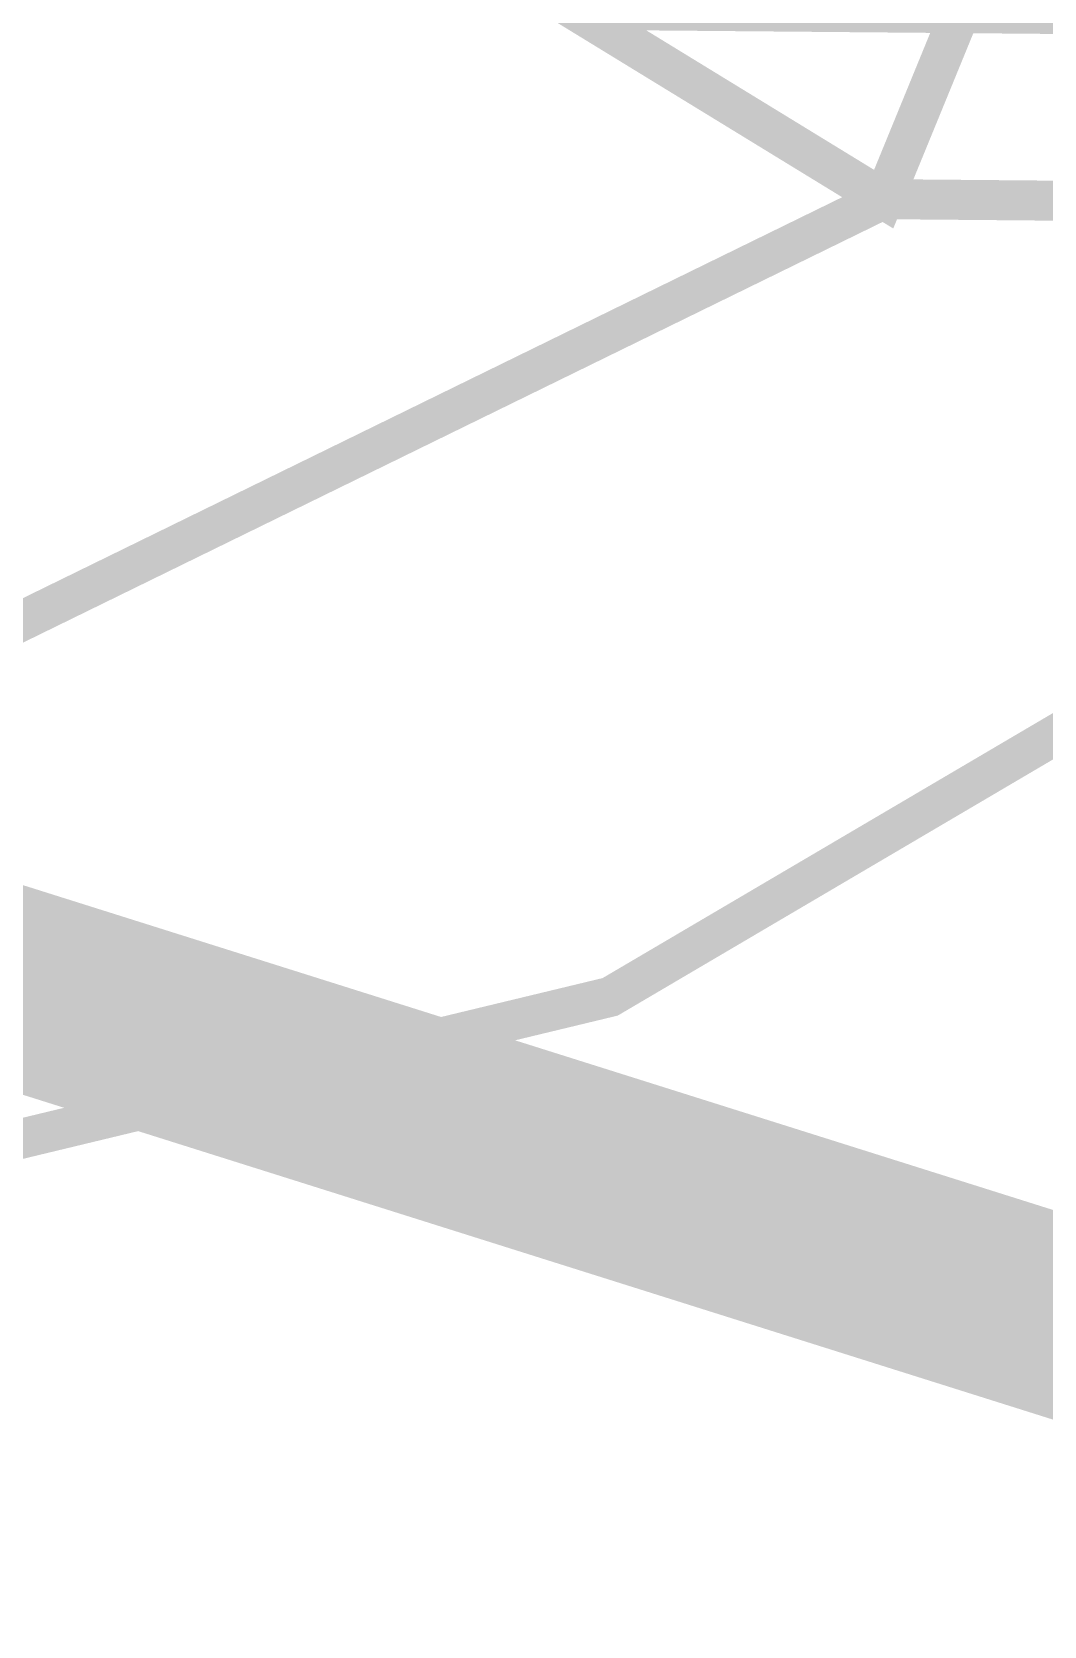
# Model space of a CAD drawing. Header units: metres. Extents: x 266684 to 275933, y 2060666 to 2074564.
# Drawn here: x 274082.68 to 274097.86, y 2068792.63 to 2068816.53 of the extents above; entities that cross this region are included whole.
import ezdxf

# ---------------------------------------------------------------- set-up
doc = ezdxf.new("R2010")
doc.units = ezdxf.units.M
for name, color, linetype in [('HAZARDS LINE', 1, 'Continuous'), ('HIGH TIDE LINE', 6, 'Continuous'), ('SURVEY PLOT BOUNDARY', 35, 'Continuous')]:
    doc.layers.add(name, color=color, linetype=linetype)

# ---------------------------------------------------------------- blocks, each defined once
blk = doc.blocks.new('ERSUJATA')
at = {"layer": 'HAZARDS LINE', "lineweight": 18, "const_width": 2.998}
blk.add_lwpolyline([(274253.255, 2068572.735), (274205.846, 2068637.125), (274198.27, 2068685.172), (274194.798, 2068745.179), (274187.013, 2068769.237), (274043.488, 2068814.476)], dxfattribs=at)
at = {"layer": 'HIGH TIDE LINE', "lineweight": 0, "const_width": 2.998}
blk.add_lwpolyline([(274039.876, 2068858.49), (274047.836, 2068854.422), (274051.763, 2068846.39), (274055.691, 2068838.359), (274055.656, 2068834.361), (274059.653, 2068834.326), (274059.583, 2068826.33), (274063.581, 2068826.295), (274063.651, 2068834.291), (274067.648, 2068834.256), (274067.578, 2068826.26), (274083.533, 2068822.122), (274091.493, 2068818.054), (274103.485, 2068817.949), (274107.448, 2068813.916), (274111.41, 2068809.883), (274115.373, 2068805.85), (274119.37, 2068805.815), (274127.33, 2068801.747), (274147.318, 2068801.572)], dxfattribs=at)
at = {"layer": 'SURVEY PLOT BOUNDARY', "lineweight": 18, "const_width": 0.6}
for points in [[(274127.96, 2068873.713), (274103.625, 2068833.941), (274095.455, 2068814.021), (274075.573, 2068826.19), (274063.651, 2068834.291), (274019.678, 2068834.676), (274011.788, 2068846.74), (273991.801, 2068846.915), (273911.607, 2068819.628), (273899.264, 2068779.752), (273882.855, 2068731.914), (273887.097, 2068759.866), (273899.754, 2068835.725), (274116.073, 2068885.812)], [(274187.222, 2068793.226), (274111.445, 2068813.881), (274095.455, 2068814.021), (274103.625, 2068833.941), (274127.96, 2068873.713)], [(274095.455, 2068814.021), (274079.396, 2068806.165), (274067.508, 2068818.264), (274075.573, 2068826.19)], [(274187.222, 2068793.226), (274187.152, 2068785.23), (274198.655, 2068729.151), (274178.703, 2068733.324), (274114.883, 2068749.876), (274087.006, 2068762.115), (274075.013, 2068762.22), (274058.988, 2068758.362), (274051.133, 2068774.424), (274059.303, 2068794.345), (274091.353, 2068802.062), (274111.445, 2068813.881)]]:
    blk.add_lwpolyline(points, close=True, dxfattribs=at)
blk.add_lwpolyline([(274047.311, 2068794.45), (274079.396, 2068806.165), (274095.455, 2068814.021), (274111.445, 2068813.881), (274091.353, 2068802.062), (274059.303, 2068794.345), (274051.133, 2068774.424), (274058.988, 2068758.362), (274054.781, 2068734.408), (274054.641, 2068718.416), (274054.536, 2068706.422), (274054.501, 2068702.424), (274054.186, 2068666.441), (274050.014, 2068646.485), (274061.482, 2068586.409)], dxfattribs=at)

msp = doc.modelspace()

# ---------------------------------------------------------------- block references
msp.add_blockref('ERSUJATA', (0, 0))

doc.saveas('drawing.dxf')
